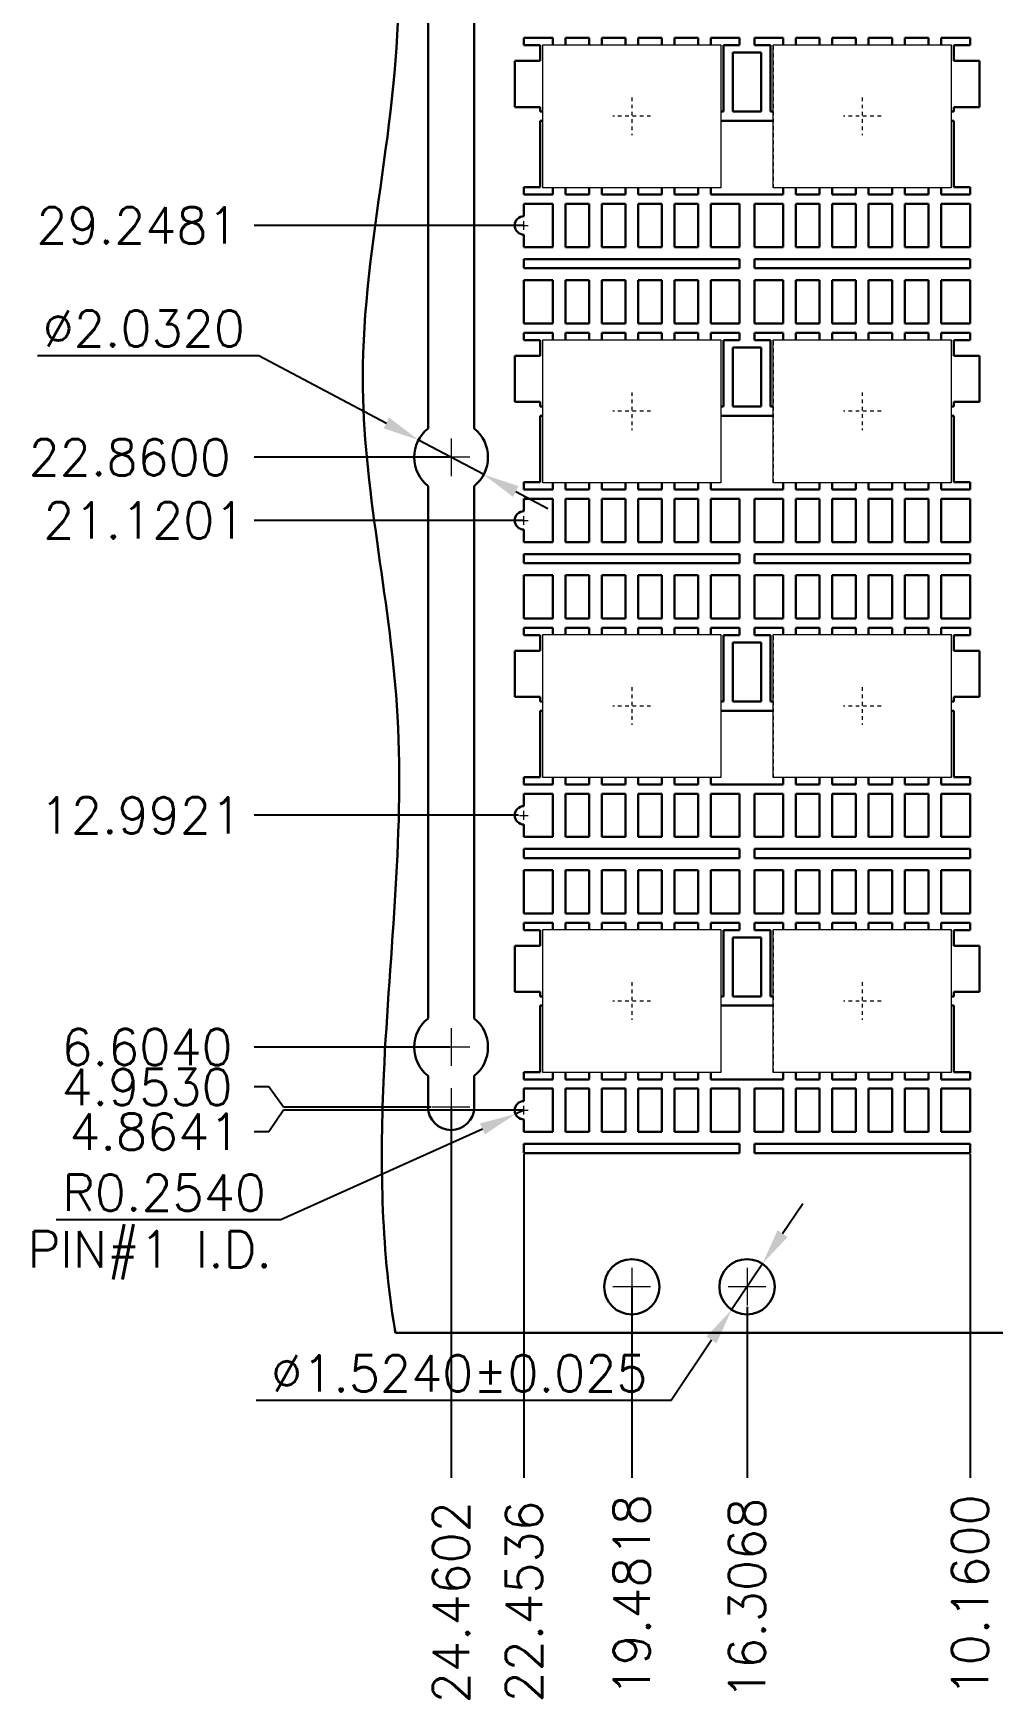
# Model space of a CAD drawing. Extents: x -852 to -740, y -39 to 34.
# Drawn here: x -851.65 to -825.21, y -39.47 to 6.43 of the extents above; entities that cross this region are included whole.
import ezdxf

# ---------------------------------------------------------------- set-up
doc = ezdxf.new("R2010")
doc.units = 0
doc.header["$LTSCALE"] = 0.04
doc.header["$MEASUREMENT"] = 0
doc.header["$PDMODE"] = 3
for name, pattern in [('CENTER', [50.8, 31.75, -6.35, 6.35, -6.35]), ('CENTER2', [28.575, 19.05, -3.175, 3.175, -3.175]), ('PHANTOM', [63.5, 31.75, -6.35, 6.35, -6.35, 6.35, -6.35])]:
    doc.linetypes.add(name, pattern=pattern)
for name, color, linetype, lineweight in [('CEN', 3, 'CENTER', 9), ('D Frame', 7, 'Continuous', 30), ('DIM', 7, 'Continuous', 9), ('Pha', 6, 'PHANTOM', 9), ('PKG', 6, 'PHANTOM', 9), ('中心线', 3, 'CENTER2', 9)]:
    doc.layers.add(name, color=color, linetype=linetype, lineweight=lineweight)
doc.styles.add('BZ', font='simplex.shx')
doc.styles.add('SIMPLEX', font='SIMPLEX.SHX')
doc.dimstyles.new('St.ISO(1)', dxfattribs={"dimtxt": 1, "dimasz": 1, "dimexe": 0.24, "dimexo": 0.16, "dimgap": 0.24, "dimtad": 1, "dimtoh": 1, "dimdec": 4, "dimzin": 0, "dimdsep": 46, "dimtxsty": 'BZ', "dimcen": 0.24, "dimclrd": 7, "dimclre": 1, "dimadec": 0, "dimazin": 0, "dimtfac": 1, "dimtdec": 4, "dimtmove": 0, "dimatfit": 3, "dimfxl": 1, "dimtolj": 1, "dimtzin": 0, "dimarcsym": 0})
doc.dimstyles.new('St.ZB(1)', dxfattribs={"dimtxt": 0.2, "dimasz": 0.2, "dimexe": 0.048, "dimexo": 0.032, "dimgap": 0.048, "dimtad": 0, "dimdec": 4, "dimzin": 0, "dimdsep": 46, "dimtxsty": 'BZ', "dimcen": 0.048, "dimclrd": 7, "dimclre": 1, "dimadec": 0, "dimazin": 0, "dimtfac": 1, "dimtdec": 4, "dimtmove": 0, "dimatfit": 3, "dimfxl": 1, "dimtolj": 1, "dimtzin": 0, "dimarcsym": 0})

# ---------------------------------------------------------------- blocks, each defined once
blk = doc.blocks.new('*D20')
at = {"layer": 'Defpoints', "color": 0, "linetype": 'ByBlock', "transparency": 16777216}
for p in [(150.214, 685.233), (160.374, 681.55), (150.214, 676.287)]:
    blk.add_point(p, dxfattribs=at)
at = {"layer": 'DIM', "color": 1, "linetype": 'ByBlock', "lineweight": -2, "transparency": 16777216}
blk.add_line((150.214, 685.201), (150.214, 676.287), dxfattribs=at)
at = {"layer": 'DIM', "color": 0, "linetype": 'ByBlock', "transparency": 16777216, "insert": (150.214, 673.045), "char_height": 1, "attachment_point": 5, "rotation": 90, "style": 'BZ'}
blk.add_mtext('\\A1;10.1600', dxfattribs=at)
blk = doc.blocks.new('*D21')
at = {"layer": 'Defpoints', "color": 0, "linetype": 'ByBlock', "transparency": 16777216}
for p in [(160.374, 681.55), (144.067, 681.031), (144.067, 676.287)]:
    blk.add_point(p, dxfattribs=at)
at = {"layer": 'DIM', "color": 1, "linetype": 'ByBlock', "lineweight": -2, "transparency": 16777216}
blk.add_line((144.067, 680.999), (144.067, 676.287), dxfattribs=at)
at = {"layer": 'DIM', "color": 0, "linetype": 'ByBlock', "transparency": 16777216, "insert": (144.067, 672.95), "char_height": 1, "attachment_point": 5, "rotation": 90, "style": 'BZ'}
blk.add_mtext('\\A1;16.3068', dxfattribs=at)
blk = doc.blocks.new('*D22')
at = {"layer": 'Defpoints', "color": 0, "linetype": 'ByBlock', "transparency": 16777216}
for p in [(137.92, 685.233), (160.374, 681.55), (137.92, 676.287)]:
    blk.add_point(p, dxfattribs=at)
at = {"layer": 'DIM', "color": 1, "linetype": 'ByBlock', "lineweight": -2, "transparency": 16777216}
blk.add_line((137.92, 685.201), (137.92, 676.287), dxfattribs=at)
at = {"layer": 'DIM', "color": 0, "linetype": 'ByBlock', "transparency": 16777216, "insert": (137.92, 672.878), "char_height": 1, "attachment_point": 5, "rotation": 90, "style": 'BZ'}
blk.add_mtext('\\A1;22.4536', dxfattribs=at)
blk = doc.blocks.new('*D23')
at = {"layer": 'Defpoints', "color": 0, "linetype": 'ByBlock', "transparency": 16777216}
for p in [(135.914, 686.503), (160.374, 681.55), (135.914, 676.287)]:
    blk.add_point(p, dxfattribs=at)
at = {"layer": 'DIM', "color": 1, "linetype": 'ByBlock', "lineweight": -2, "transparency": 16777216}
blk.add_line((135.914, 686.471), (135.914, 676.287), dxfattribs=at)
at = {"layer": 'DIM', "color": 0, "linetype": 'ByBlock', "transparency": 16777216, "insert": (135.914, 672.854), "char_height": 1, "attachment_point": 5, "rotation": 90, "style": 'BZ'}
blk.add_mtext('\\A1;24.4602', dxfattribs=at)
blk = doc.blocks.new('*D24')
at = {"layer": 'Defpoints', "color": 0, "linetype": 'ByBlock', "transparency": 16777216}
for p in [(144.491, 682.183), (143.643, 680.916)]:
    blk.add_point(p, dxfattribs=at)
at = {"layer": 'DIM', "color": 7, "linetype": 'ByBlock', "lineweight": -2, "transparency": 16777216}
for p, q in [((145.047, 683.014), (145.603, 683.846)), ((144.491, 682.183), (143.643, 680.916)), ((141.976, 678.423), (143.087, 680.085)), ((130.545, 678.423), (141.976, 678.423))]:
    blk.add_line(p, q, dxfattribs=at)
at = {"layer": 'DIM', "color": 7, "linetype": 'ByBlock', "transparency": 16777216}
for points in [[(144.908, 683.107), (145.185, 682.922), (144.491, 682.183)], [(142.949, 680.178), (143.226, 679.992), (143.643, 680.916)]]:
    blk.add_solid(points, dxfattribs=at)
at = {"layer": 'DIM', "color": 0, "linetype": 'ByBlock', "transparency": 16777216, "insert": (136.14, 679.163), "char_height": 1, "attachment_point": 5, "style": 'BZ'}
blk.add_mtext('\\A1;∅1.5240±0.025', dxfattribs=at)
blk = doc.blocks.new('*D39')
at = {"layer": 'Defpoints', "color": 0, "linetype": 'ByBlock', "transparency": 16777216}
for p in [(130.491, 729.81), (141.527, 729.81), (160.374, 681.55)]:
    blk.add_point(p, dxfattribs=at)
at = {"layer": 'DIM', "color": 1, "linetype": 'ByBlock', "lineweight": -2, "transparency": 16777216}
blk.add_line((141.495, 729.81), (130.491, 729.81), dxfattribs=at)
at = {"layer": 'DIM', "color": 0, "linetype": 'ByBlock', "transparency": 16777216, "insert": (127.059, 729.81), "char_height": 1, "attachment_point": 5, "style": 'BZ'}
blk.add_mtext('\\A1;48.2600', dxfattribs=at)
blk = doc.blocks.new('*D40')
at = {"layer": 'Defpoints', "color": 0, "linetype": 'ByBlock', "transparency": 16777216}
for p in [(130.491, 724.857), (135.794, 724.857), (160.374, 681.55)]:
    blk.add_point(p, dxfattribs=at)
at = {"layer": 'DIM', "color": 1, "linetype": 'ByBlock', "lineweight": -2, "transparency": 16777216}
blk.add_line((135.762, 724.857), (130.491, 724.857), dxfattribs=at)
at = {"layer": 'DIM', "color": 0, "linetype": 'ByBlock', "transparency": 16777216, "insert": (127.059, 724.857), "char_height": 1, "attachment_point": 5, "style": 'BZ'}
blk.add_mtext('\\A1;43.3070', dxfattribs=at)
blk = doc.blocks.new('*D41')
at = {"layer": 'Defpoints', "color": 0, "linetype": 'ByBlock', "transparency": 16777216}
for p in [(130.491, 720.666), (135.914, 720.666), (160.374, 681.55)]:
    blk.add_point(p, dxfattribs=at)
at = {"layer": 'DIM', "color": 1, "linetype": 'ByBlock', "lineweight": -2, "transparency": 16777216}
blk.add_line((135.882, 720.666), (130.491, 720.666), dxfattribs=at)
at = {"layer": 'DIM', "color": 0, "linetype": 'ByBlock', "transparency": 16777216, "insert": (127.249, 720.666), "char_height": 1, "attachment_point": 5, "style": 'BZ'}
blk.add_mtext('\\A1;39.1160', dxfattribs=at)
blk = doc.blocks.new('*D42')
at = {"layer": 'Defpoints', "color": 0, "linetype": 'ByBlock', "transparency": 16777216}
for p in [(130.491, 718.926), (137.92, 718.926), (160.374, 681.55)]:
    blk.add_point(p, dxfattribs=at)
at = {"layer": 'DIM', "color": 1, "linetype": 'ByBlock', "lineweight": -2, "transparency": 16777216}
blk.add_line((137.888, 718.926), (130.491, 718.926), dxfattribs=at)
at = {"layer": 'DIM', "color": 0, "linetype": 'ByBlock', "transparency": 16777216, "insert": (127.273, 718.926), "char_height": 1, "attachment_point": 5, "style": 'BZ'}
blk.add_mtext('\\A1;37.3761', dxfattribs=at)
blk = doc.blocks.new('*D43')
at = {"layer": 'Defpoints', "color": 0, "linetype": 'ByBlock', "transparency": 16777216}
for p in [(130.491, 710.798), (137.92, 710.798), (160.374, 681.55)]:
    blk.add_point(p, dxfattribs=at)
at = {"layer": 'DIM', "color": 1, "linetype": 'ByBlock', "lineweight": -2, "transparency": 16777216}
blk.add_line((137.888, 710.798), (130.491, 710.798), dxfattribs=at)
at = {"layer": 'DIM', "color": 0, "linetype": 'ByBlock', "transparency": 16777216, "insert": (127.273, 710.798), "char_height": 1, "attachment_point": 5, "style": 'BZ'}
blk.add_mtext('\\A1;29.2481', dxfattribs=at)
blk = doc.blocks.new('*D44')
at = {"layer": 'Defpoints', "color": 0, "linetype": 'ByBlock', "transparency": 16777216}
for p in [(130.491, 704.41), (135.914, 704.41), (160.374, 681.55)]:
    blk.add_point(p, dxfattribs=at)
at = {"layer": 'DIM', "color": 1, "linetype": 'ByBlock', "lineweight": -2, "transparency": 16777216}
blk.add_line((135.882, 704.41), (130.491, 704.41), dxfattribs=at)
at = {"layer": 'DIM', "color": 0, "linetype": 'ByBlock', "transparency": 16777216, "insert": (127.059, 704.41), "char_height": 1, "attachment_point": 5, "style": 'BZ'}
blk.add_mtext('\\A1;22.8600', dxfattribs=at)
blk = doc.blocks.new('*D45')
at = {"layer": 'Defpoints', "color": 0, "linetype": 'ByBlock', "transparency": 16777216}
for p in [(130.491, 702.67), (137.92, 702.67), (160.374, 681.55)]:
    blk.add_point(p, dxfattribs=at)
at = {"layer": 'DIM', "color": 1, "linetype": 'ByBlock', "lineweight": -2, "transparency": 16777216}
blk.add_line((137.888, 702.67), (130.491, 702.67), dxfattribs=at)
at = {"layer": 'DIM', "color": 0, "linetype": 'ByBlock', "transparency": 16777216, "insert": (127.463, 702.67), "char_height": 1, "attachment_point": 5, "style": 'BZ'}
blk.add_mtext('\\A1;21.1201', dxfattribs=at)
blk = doc.blocks.new('*D46')
at = {"layer": 'Defpoints', "color": 0, "linetype": 'ByBlock', "transparency": 16777216}
for p in [(130.491, 694.542), (137.8, 694.542), (160.374, 681.55)]:
    blk.add_point(p, dxfattribs=at)
at = {"layer": 'DIM', "color": 1, "linetype": 'ByBlock', "lineweight": -2, "transparency": 16777216}
blk.add_line((137.768, 694.542), (130.491, 694.542), dxfattribs=at)
at = {"layer": 'DIM', "color": 0, "linetype": 'ByBlock', "transparency": 16777216, "insert": (127.368, 694.542), "char_height": 1, "attachment_point": 5, "style": 'BZ'}
blk.add_mtext('\\A1;12.9921', dxfattribs=at)
blk = doc.blocks.new('*D47')
at = {"layer": 'Defpoints', "color": 0, "linetype": 'ByBlock', "transparency": 16777216}
for p in [(130.491, 688.154), (135.914, 688.154), (160.374, 681.55)]:
    blk.add_point(p, dxfattribs=at)
at = {"layer": 'DIM', "color": 1, "linetype": 'ByBlock', "lineweight": -2, "transparency": 16777216}
blk.add_line((135.882, 688.154), (130.491, 688.154), dxfattribs=at)
at = {"layer": 'DIM', "color": 0, "linetype": 'ByBlock', "transparency": 16777216, "insert": (127.535, 688.154), "char_height": 1, "attachment_point": 5, "style": 'BZ'}
blk.add_mtext('\\A1;6.6040', dxfattribs=at)
blk = doc.blocks.new('*D48')
at = {"layer": 'Defpoints', "color": 0, "linetype": 'ByBlock', "transparency": 16777216}
for p in [(137.92, 686.414), (130.491, 685.824), (160.374, 681.55)]:
    blk.add_point(p, dxfattribs=at)
at = {"layer": 'DIM', "color": 1, "linetype": 'ByBlock', "lineweight": -2, "transparency": 16777216}
for p, q in [((131.291, 686.414), (130.891, 685.824)), ((137.888, 686.414), (131.291, 686.414)), ((130.891, 685.824), (130.491, 685.824))]:
    blk.add_line(p, q, dxfattribs=at)
at = {"layer": 'DIM', "color": 0, "linetype": 'ByBlock', "transparency": 16777216, "insert": (127.749, 685.824), "char_height": 1, "attachment_point": 5, "style": 'BZ'}
blk.add_mtext('\\A1;4.8641', dxfattribs=at)
blk = doc.blocks.new('*D49')
at = {"layer": 'Defpoints', "color": 0, "linetype": 'ByBlock', "transparency": 16777216}
for p in [(130.491, 687.056), (135.394, 686.503), (160.374, 681.55)]:
    blk.add_point(p, dxfattribs=at)
at = {"layer": 'DIM', "color": 1, "linetype": 'ByBlock', "lineweight": -2, "transparency": 16777216}
for p, q in [((130.891, 687.056), (130.491, 687.056)), ((131.291, 686.503), (130.891, 687.056)), ((135.362, 686.503), (131.291, 686.503))]:
    blk.add_line(p, q, dxfattribs=at)
at = {"layer": 'DIM', "color": 0, "linetype": 'ByBlock', "transparency": 16777216, "insert": (127.535, 687.056), "char_height": 1, "attachment_point": 5, "style": 'BZ'}
blk.add_mtext('\\A1;4.9530', dxfattribs=at)
blk = doc.blocks.new('*D50')
at = {"layer": 'Defpoints', "color": 0, "linetype": 'ByBlock', "transparency": 16777216}
for p in [(137.689, 686.31), (137.92, 686.414)]:
    blk.add_point(p, dxfattribs=at)
at = {"layer": 'DIM', "color": 7, "linetype": 'ByBlock', "lineweight": -2, "transparency": 16777216}
for p, q in [((137.92, 686.414), (137.689, 686.31)), ((131.221, 683.403), (136.776, 685.9)), ((125.029, 683.403), (131.221, 683.403))]:
    blk.add_line(p, q, dxfattribs=at)
at = {"layer": 'DIM', "color": 7, "linetype": 'ByBlock', "transparency": 16777216}
blk.add_solid([(136.708, 686.052), (136.845, 685.748), (137.689, 686.31)], dxfattribs=at)
at = {"layer": 'DIM', "color": 0, "linetype": 'ByBlock', "transparency": 16777216, "insert": (128.005, 684.143), "char_height": 1, "attachment_point": 5, "style": 'BZ'}
blk.add_mtext('\\A1;R0.2540', dxfattribs=at)
blk = doc.blocks.new('*D57')
at = {"layer": 'Defpoints', "color": 0, "linetype": 'ByBlock', "transparency": 16777216}
for p in [(148.396, 735.015), (148.385, 729.81), (160.374, 681.55)]:
    blk.add_point(p, dxfattribs=at)
at = {"layer": 'DIM', "color": 1, "linetype": 'ByBlock', "lineweight": -2, "transparency": 16777216}
for p, q in [((148.396, 734.615), (148.396, 735.015)), ((148.385, 734.215), (148.396, 734.615)), ((148.385, 729.842), (148.385, 734.215))]:
    blk.add_line(p, q, dxfattribs=at)
at = {"layer": 'DIM', "color": 0, "linetype": 'ByBlock', "transparency": 16777216, "insert": (148.396, 738.257), "char_height": 1, "attachment_point": 5, "rotation": 90, "style": 'BZ'}
blk.add_mtext('\\A1;11.9888', dxfattribs=at)
blk = doc.blocks.new('*D58')
at = {"layer": 'Defpoints', "color": 0, "linetype": 'ByBlock', "transparency": 16777216}
for p in [(146.886, 735.015), (147.877, 729.81), (160.374, 681.55)]:
    blk.add_point(p, dxfattribs=at)
at = {"layer": 'DIM', "color": 1, "linetype": 'ByBlock', "lineweight": -2, "transparency": 16777216}
for p, q in [((146.886, 734.615), (146.886, 735.015)), ((147.877, 734.215), (146.886, 734.615)), ((147.877, 729.842), (147.877, 734.215))]:
    blk.add_line(p, q, dxfattribs=at)
at = {"layer": 'DIM', "color": 0, "linetype": 'ByBlock', "transparency": 16777216, "insert": (146.886, 738.352), "char_height": 1, "attachment_point": 5, "rotation": 90, "style": 'BZ'}
blk.add_mtext('\\A1;12.4968', dxfattribs=at)
blk = doc.blocks.new('*D59')
at = {"layer": 'Defpoints', "color": 0, "linetype": 'ByBlock', "transparency": 16777216}
for p in [(144.067, 735.015), (144.067, 729.81), (160.374, 681.55)]:
    blk.add_point(p, dxfattribs=at)
at = {"layer": 'DIM', "color": 1, "linetype": 'ByBlock', "lineweight": -2, "transparency": 16777216}
blk.add_line((144.067, 729.842), (144.067, 735.015), dxfattribs=at)
at = {"layer": 'DIM', "color": 0, "linetype": 'ByBlock', "transparency": 16777216, "insert": (144.067, 738.352), "char_height": 1, "attachment_point": 5, "rotation": 90, "style": 'BZ'}
blk.add_mtext('\\A1;16.3068', dxfattribs=at)
blk = doc.blocks.new('*D60')
at = {"layer": 'Defpoints', "color": 0, "linetype": 'ByBlock', "transparency": 16777216}
for p in [(141.527, 735.015), (141.527, 729.81), (160.374, 681.55)]:
    blk.add_point(p, dxfattribs=at)
at = {"layer": 'DIM', "color": 1, "linetype": 'ByBlock', "lineweight": -2, "transparency": 16777216}
blk.add_line((141.527, 729.842), (141.527, 735.015), dxfattribs=at)
at = {"layer": 'DIM', "color": 0, "linetype": 'ByBlock', "transparency": 16777216, "insert": (141.527, 738.352), "char_height": 1, "attachment_point": 5, "rotation": 90, "style": 'BZ'}
blk.add_mtext('\\A1;18.8468', dxfattribs=at)
blk = doc.blocks.new('*D61')
at = {"layer": 'Defpoints', "color": 0, "linetype": 'ByBlock', "transparency": 16777216}
for p in [(135.914, 735.015), (135.914, 724.857), (160.374, 681.55)]:
    blk.add_point(p, dxfattribs=at)
at = {"layer": 'DIM', "color": 1, "linetype": 'ByBlock', "lineweight": -2, "transparency": 16777216}
blk.add_line((135.914, 724.889), (135.914, 735.015), dxfattribs=at)
at = {"layer": 'DIM', "color": 0, "linetype": 'ByBlock', "transparency": 16777216, "insert": (135.914, 738.448), "char_height": 1, "attachment_point": 5, "rotation": 90, "style": 'BZ'}
blk.add_mtext('\\A1;24.4602', dxfattribs=at)
blk = doc.blocks.new('111')
at = {"layer": 'CEN', "ltscale": 0.0125}
for p, q in [((-485.263, 34.517), (-485.263, 33.479)), ((-478.913, 34.517), (-478.913, 33.479)), ((-484.744, 33.998), (-485.782, 33.998)), ((-478.394, 33.998), (-479.432, 33.998))]:
    blk.add_line(p, q, dxfattribs=at)
at = {"layer": 'D Frame'}
for p, q in [((-487.44, 36.157), (-488.235, 36.157)), ((-488.235, 36.157), (-488.235, 35.954)), ((-488.235, 35.954), (-487.791, 35.954)), ((-487.791, 35.954), (-487.791, 35.522)), ((-487.44, 35.968), (-487.44, 36.157)), ((-486.439, 36.157), (-487.09, 36.157)), ((-487.09, 36.157), (-487.09, 35.968)), ((-486.439, 35.968), (-486.439, 36.157)), ((-485.439, 36.157), (-486.089, 36.157)), ((-486.089, 36.157), (-486.089, 35.968)), ((-485.439, 35.968), (-485.439, 36.157)), ((-484.438, 36.157), (-485.088, 36.157)), ((-485.088, 36.157), (-485.088, 35.968)), ((-484.438, 35.968), (-484.438, 36.157)), ((-484.087, 36.157), (-484.087, 35.968)), ((-483.437, 36.157), (-484.087, 36.157)), ((-483.437, 35.968), (-483.437, 36.157)), ((-482.291, 36.157), (-483.086, 36.157)), ((-483.086, 36.157), (-483.086, 35.968)), ((-482.736, 34.125), (-482.736, 35.954)), ((-482.736, 35.954), (-482.291, 35.954)), ((-482.291, 35.954), (-482.291, 36.157)), ((-481.885, 35.954), (-481.885, 36.157)), ((-481.885, 36.157), (-481.09, 36.157)), ((-481.441, 35.954), (-481.885, 35.954)), ((-481.441, 34.125), (-481.441, 35.954)), ((-481.09, 36.157), (-481.09, 35.968)), ((-480.74, 35.968), (-480.74, 36.157)), ((-480.74, 36.157), (-480.089, 36.157)), ((-480.089, 36.157), (-480.089, 35.968)), ((-479.739, 35.968), (-479.739, 36.157)), ((-479.739, 36.157), (-479.089, 36.157)), ((-479.089, 36.157), (-479.089, 35.968)), ((-478.738, 35.968), (-478.738, 36.157)), ((-478.738, 36.157), (-478.088, 36.157)), ((-478.088, 36.157), (-478.088, 35.968)), ((-477.737, 35.968), (-477.737, 36.157)), ((-477.737, 36.157), (-477.087, 36.157)), ((-477.087, 36.157), (-477.087, 35.968)), ((-476.736, 35.968), (-476.736, 36.157)), ((-476.736, 36.157), (-475.941, 36.157)), ((-475.941, 35.954), (-476.386, 35.954)), ((-476.386, 35.954), (-476.386, 35.522)), ((-475.941, 36.157), (-475.941, 35.954)), ((-487.791, 35.522), (-488.489, 35.522)), ((-488.489, 35.522), (-488.489, 34.252)), ((-482.482, 35.751), (-482.482, 34.125)), ((-482.088, 35.751), (-482.482, 35.751)), ((-481.695, 35.751), (-482.088, 35.751)), ((-481.695, 34.125), (-481.695, 35.751)), ((-476.386, 35.522), (-475.687, 35.522)), ((-475.687, 35.522), (-475.687, 34.252)), ((-488.489, 34.252), (-487.791, 34.252)), ((-487.791, 34.252), (-487.791, 34.125)), ((-487.791, 34.125), (-487.713, 34.125)), ((-482.813, 34.125), (-482.736, 34.125)), ((-482.482, 34.125), (-481.695, 34.125)), ((-481.363, 34.125), (-481.441, 34.125)), ((-476.386, 34.125), (-476.463, 34.125)), ((-475.687, 34.252), (-476.386, 34.252)), ((-476.386, 34.252), (-476.386, 34.125)), ((-487.791, 32.042), (-487.791, 33.871)), ((-487.791, 33.871), (-487.713, 33.871)), ((-482.813, 33.871), (-482.482, 33.871)), ((-482.482, 33.871), (-481.363, 33.871)), ((-476.463, 33.871), (-476.386, 33.871)), ((-476.386, 33.871), (-476.386, 32.042)), ((-488.235, 31.839), (-488.235, 32.042)), ((-488.235, 32.042), (-487.791, 32.042)), ((-487.44, 31.839), (-488.235, 31.839)), ((-487.44, 32.028), (-487.44, 31.839)), ((-487.09, 31.839), (-487.09, 32.028)), ((-486.439, 31.839), (-487.09, 31.839)), ((-486.439, 32.028), (-486.439, 31.839)), ((-486.089, 31.839), (-486.089, 32.028)), ((-485.439, 31.839), (-486.089, 31.839)), ((-485.439, 32.028), (-485.439, 31.839)), ((-485.088, 31.839), (-485.088, 32.028)), ((-484.438, 31.839), (-485.088, 31.839)), ((-484.438, 32.028), (-484.438, 31.839)), ((-484.087, 31.839), (-484.087, 32.028)), ((-483.437, 31.839), (-484.087, 31.839)), ((-483.437, 32.028), (-483.437, 31.839)), ((-483.086, 31.839), (-483.086, 32.028)), ((-482.088, 31.839), (-483.086, 31.839)), ((-481.09, 31.839), (-482.088, 31.839)), ((-481.09, 32.028), (-481.09, 31.839)), ((-480.74, 31.839), (-480.74, 32.028)), ((-480.089, 31.839), (-480.74, 31.839)), ((-480.089, 32.028), (-480.089, 31.839)), ((-479.739, 31.839), (-479.739, 32.028)), ((-479.089, 31.839), (-479.739, 31.839)), ((-479.089, 32.028), (-479.089, 31.839)), ((-478.738, 31.839), (-478.738, 32.028)), ((-478.088, 31.839), (-478.738, 31.839)), ((-478.088, 32.028), (-478.088, 31.839)), ((-477.737, 31.839), (-477.737, 32.028)), ((-477.087, 31.839), (-477.737, 31.839)), ((-477.087, 32.028), (-477.087, 31.839)), ((-476.736, 31.839), (-476.736, 32.028)), ((-475.941, 31.839), (-476.736, 31.839)), ((-476.386, 32.042), (-475.941, 32.042)), ((-475.941, 32.042), (-475.941, 31.839))]:
    blk.add_line(p, q, dxfattribs=at)
at = {"layer": 'PKG', "ltscale": 0.0125}
for points in [[(-482.813, 35.968), (-482.813, 32.028), (-487.713, 32.028), (-487.713, 35.968)], [(-476.463, 35.968), (-476.463, 32.028), (-481.363, 32.028), (-481.363, 35.968)]]:
    blk.add_lwpolyline(points, close=True, dxfattribs=at)
blk = doc.blocks.new('*D7')
at = {"layer": 'Defpoints', "color": 0, "linetype": 'ByBlock', "transparency": 16777216}
for p in [(135.016, 704.885), (136.811, 703.934)]:
    blk.add_point(p, dxfattribs=at)
at = {"layer": 'DIM', "color": 7, "linetype": 'ByBlock', "lineweight": -2, "transparency": 16777216}
for p, q in [((124.517, 707.218), (130.614, 707.218)), ((130.614, 707.218), (134.132, 705.354)), ((136.811, 703.934), (135.016, 704.885)), ((137.695, 703.466), (138.578, 702.997))]:
    blk.add_line(p, q, dxfattribs=at)
at = {"layer": 'DIM', "color": 7, "linetype": 'ByBlock', "transparency": 16777216}
for points in [[(134.21, 705.501), (134.054, 705.207), (135.016, 704.885)], [(137.773, 703.613), (137.617, 703.318), (136.811, 703.934)]]:
    blk.add_solid(points, dxfattribs=at)
at = {"layer": 'DIM', "color": 0, "linetype": 'ByBlock', "transparency": 16777216, "insert": (127.446, 707.958), "char_height": 1, "attachment_point": 5, "style": 'BZ'}
blk.add_mtext('\\A1;∅2.0320', dxfattribs=at)
blk = doc.blocks.new('*D9')
at = {"layer": 'Defpoints', "color": 0, "linetype": 'ByBlock', "transparency": 16777216}
for p in [(140.892, 681.55), (160.374, 681.55), (140.892, 676.287)]:
    blk.add_point(p, dxfattribs=at)
at = {"layer": 'DIM', "color": 1, "linetype": 'ByBlock', "lineweight": -2, "transparency": 16777216}
blk.add_line((140.892, 681.518), (140.892, 676.287), dxfattribs=at)
at = {"layer": 'DIM', "color": 0, "linetype": 'ByBlock', "transparency": 16777216, "insert": (140.892, 673.045), "char_height": 1, "attachment_point": 5, "rotation": 90, "style": 'BZ'}
blk.add_mtext('\\A1;19.4818', dxfattribs=at)

msp = doc.modelspace()

# ---------------------------------------------------------------- linework, layer by layer
at = {"layer": 'CEN', "linetype": 'ByBlock', "ltscale": 0.0125}
for p, q in [((-840.13675, -4.73616), (-840.13675, -5.77441)), ((-839.61763, -5.25529), (-840.65587, -5.25529)), ((-838.13015, -7.11519), (-838.13015, -6.87519)), ((-838.25015, -6.99519), (-838.01015, -6.99519)), ((-840.13675, -20.99216), (-840.13675, -22.03041)), ((-839.61763, -21.51129), (-840.65587, -21.51129)), ((-840.13675, -22.64316), (-840.13675, -23.68141)), ((-839.61763, -23.16229), (-840.65587, -23.16229)), ((-838.25015, -23.25119), (-838.01015, -23.25119)), ((-838.13015, -23.37119), (-838.13015, -23.13119)), ((-835.15835, -27.59616), (-835.15835, -28.63441)), ((-831.98335, -27.59616), (-831.98335, -28.63441)), ((-834.63923, -28.11529), (-835.67747, -28.11529)), ((-831.46423, -28.11529), (-832.50247, -28.11529))]:
    msp.add_line(p, q, dxfattribs=at)
at = {"layer": 'D Frame'}
for p, q in [((-840.77175, -4.46217), (-840.77175, 10.2076)), ((-839.50175, -4.46217), (-839.50175, 10.2076)), ((-837.68565, 2.18691), (-837.68565, 4.01571)), ((-826.28105, 2.18691), (-826.28105, 4.01571)), ((-838.13015, 1.72971), (-837.33513, 1.72971)), ((-838.13015, 1.72971), (-838.13015, 1.38681)), ((-837.33513, 1.72971), (-837.33513, 0.53591)), ((-836.98461, 1.72971), (-836.33437, 1.72971)), ((-836.98461, 1.72971), (-836.98461, 0.53591)), ((-836.33437, 1.72971), (-836.33437, 0.53591)), ((-835.98385, 1.72971), (-835.33361, 1.72971)), ((-835.98385, 1.72971), (-835.98385, 0.53591)), ((-835.33361, 1.72971), (-835.33361, 0.53591)), ((-834.98309, 1.72971), (-834.33285, 1.72971)), ((-834.98309, 1.72971), (-834.98309, 0.53591)), ((-834.33285, 1.72971), (-834.33285, 0.53591)), ((-833.98233, 1.72971), (-833.33209, 1.72971)), ((-833.98233, 1.72971), (-833.98233, 0.53591)), ((-833.33209, 1.72971), (-833.33209, 0.53591)), ((-832.98157, 1.72971), (-832.18655, 1.72971)), ((-832.98157, 1.72971), (-832.98157, 0.53591)), ((-832.18655, 1.72971), (-832.18655, 0.53591)), ((-830.98513, 1.72971), (-831.78015, 1.72971)), ((-831.78015, 1.72971), (-831.78015, 0.53591)), ((-830.98513, 1.72971), (-830.98513, 0.53591)), ((-829.98437, 1.72971), (-830.63461, 1.72971)), ((-830.63461, 1.72971), (-830.63461, 0.53591)), ((-829.98437, 1.72971), (-829.98437, 0.53591)), ((-828.98361, 1.72971), (-829.63385, 1.72971)), ((-829.63385, 1.72971), (-829.63385, 0.53591)), ((-828.98361, 1.72971), (-828.98361, 0.53591)), ((-827.98285, 1.72971), (-828.63309, 1.72971)), ((-828.63309, 1.72971), (-828.63309, 0.53591)), ((-827.98285, 1.72971), (-827.98285, 0.53591)), ((-826.98209, 1.72971), (-827.63233, 1.72971)), ((-827.63233, 1.72971), (-827.63233, 0.53591)), ((-826.98209, 1.72971), (-826.98209, 0.53591)), ((-825.83655, 1.72971), (-826.63157, 1.72971)), ((-826.63157, 1.72971), (-826.63157, 0.53591)), ((-825.83655, 1.72971), (-825.83655, 0.53591)), ((-838.13015, 0.87881), (-838.13015, 0.53591)), ((-838.13015, 0.53591), (-837.33513, 0.53591)), ((-836.98461, 0.53591), (-836.33437, 0.53591)), ((-835.98385, 0.53591), (-835.33361, 0.53591)), ((-834.98309, 0.53591), (-834.33285, 0.53591)), ((-833.98233, 0.53591), (-833.33209, 0.53591)), ((-832.98157, 0.53591), (-832.18655, 0.53591)), ((-830.98513, 0.53591), (-831.78015, 0.53591)), ((-829.98437, 0.53591), (-830.63461, 0.53591)), ((-828.98361, 0.53591), (-829.63385, 0.53591)), ((-827.98285, 0.53591), (-828.63309, 0.53591)), ((-826.98209, 0.53591), (-827.63233, 0.53591)), ((-825.83655, 0.53591), (-826.63157, 0.53591)), ((-838.13015, 0.20571), (-832.18655, 0.20571)), ((-838.13015, 0.20571), (-838.13015, -0.04829)), ((-832.18655, 0.20571), (-832.18655, -0.04829)), ((-825.83655, 0.20571), (-831.78015, 0.20571)), ((-831.78015, 0.20571), (-831.78015, -0.04829)), ((-825.83655, 0.20571), (-825.83655, -0.04829)), ((-838.13015, -0.04829), (-832.18655, -0.04829)), ((-838.13015, -0.37849), (-837.33513, -0.37849)), ((-838.13015, -1.57229), (-838.13015, -0.37849)), ((-837.33513, -1.57229), (-837.33513, -0.37849)), ((-836.98461, -0.37849), (-836.33437, -0.37849)), ((-836.98461, -1.57229), (-836.98461, -0.37849)), ((-836.33437, -1.57229), (-836.33437, -0.37849)), ((-835.98385, -0.37849), (-835.33361, -0.37849)), ((-835.98385, -1.57229), (-835.98385, -0.37849)), ((-835.33361, -1.57229), (-835.33361, -0.37849)), ((-834.98309, -0.37849), (-834.33285, -0.37849)), ((-834.98309, -1.57229), (-834.98309, -0.37849)), ((-834.33285, -1.57229), (-834.33285, -0.37849)), ((-833.98233, -0.37849), (-833.33209, -0.37849)), ((-833.98233, -1.57229), (-833.98233, -0.37849)), ((-833.33209, -1.57229), (-833.33209, -0.37849)), ((-832.98157, -0.37849), (-832.18655, -0.37849)), ((-832.98157, -1.57229), (-832.98157, -0.37849)), ((-832.18655, -1.57229), (-832.18655, -0.37849)), ((-825.83655, -0.04829), (-831.78015, -0.04829)), ((-830.98513, -0.37849), (-831.78015, -0.37849)), ((-831.78015, -1.57229), (-831.78015, -0.37849)), ((-830.98513, -1.57229), (-830.98513, -0.37849)), ((-829.98437, -0.37849), (-830.63461, -0.37849)), ((-830.63461, -1.57229), (-830.63461, -0.37849)), ((-829.98437, -1.57229), (-829.98437, -0.37849)), ((-828.98361, -0.37849), (-829.63385, -0.37849)), ((-829.63385, -1.57229), (-829.63385, -0.37849)), ((-828.98361, -1.57229), (-828.98361, -0.37849)), ((-827.98285, -0.37849), (-828.63309, -0.37849)), ((-828.63309, -1.57229), (-828.63309, -0.37849)), ((-827.98285, -1.57229), (-827.98285, -0.37849)), ((-826.98209, -0.37849), (-827.63233, -0.37849)), ((-827.63233, -1.57229), (-827.63233, -0.37849)), ((-826.98209, -1.57229), (-826.98209, -0.37849)), ((-825.83655, -0.37849), (-826.63157, -0.37849)), ((-826.63157, -1.57229), (-826.63157, -0.37849)), ((-825.83655, -1.57229), (-825.83655, -0.37849)), ((-838.13015, -1.57229), (-837.33513, -1.57229)), ((-836.98461, -1.57229), (-836.33437, -1.57229)), ((-835.98385, -1.57229), (-835.33361, -1.57229)), ((-834.98309, -1.57229), (-834.33285, -1.57229)), ((-833.98233, -1.57229), (-833.33209, -1.57229)), ((-832.98157, -1.57229), (-832.18655, -1.57229)), ((-830.98513, -1.57229), (-831.78015, -1.57229)), ((-829.98437, -1.57229), (-830.63461, -1.57229)), ((-828.98361, -1.57229), (-829.63385, -1.57229)), ((-827.98285, -1.57229), (-828.63309, -1.57229)), ((-826.98209, -1.57229), (-827.63233, -1.57229)), ((-825.83655, -1.57229), (-826.63157, -1.57229)), ((-840.77175, -20.71817), (-840.77175, -6.0484)), ((-839.50175, -20.71817), (-839.50175, -6.0484)), ((-838.13015, -6.39829), (-837.33513, -6.39829)), ((-838.13015, -6.39829), (-838.13015, -6.74119)), ((-837.33513, -6.39829), (-837.33513, -7.59209)), ((-836.98461, -6.39829), (-836.33437, -6.39829)), ((-836.98461, -6.39829), (-836.98461, -7.59209)), ((-836.33437, -6.39829), (-836.33437, -7.59209)), ((-835.98385, -6.39829), (-835.33361, -6.39829)), ((-835.98385, -6.39829), (-835.98385, -7.59209)), ((-835.33361, -6.39829), (-835.33361, -7.59209)), ((-834.98309, -6.39829), (-834.33285, -6.39829)), ((-834.98309, -6.39829), (-834.98309, -7.59209)), ((-834.33285, -6.39829), (-834.33285, -7.59209)), ((-833.98233, -6.39829), (-833.33209, -6.39829)), ((-833.98233, -6.39829), (-833.98233, -7.59209)), ((-833.33209, -6.39829), (-833.33209, -7.59209)), ((-832.98157, -6.39829), (-832.18655, -6.39829)), ((-832.98157, -6.39829), (-832.98157, -7.59209)), ((-832.18655, -6.39829), (-832.18655, -7.59209)), ((-830.98513, -6.39829), (-831.78015, -6.39829)), ((-831.78015, -6.39829), (-831.78015, -7.59209)), ((-830.98513, -6.39829), (-830.98513, -7.59209)), ((-829.98437, -6.39829), (-830.63461, -6.39829)), ((-830.63461, -6.39829), (-830.63461, -7.59209)), ((-829.98437, -6.39829), (-829.98437, -7.59209)), ((-828.98361, -6.39829), (-829.63385, -6.39829)), ((-829.63385, -6.39829), (-829.63385, -7.59209)), ((-828.98361, -6.39829), (-828.98361, -7.59209)), ((-827.98285, -6.39829), (-828.63309, -6.39829)), ((-828.63309, -6.39829), (-828.63309, -7.59209)), ((-827.98285, -6.39829), (-827.98285, -7.59209)), ((-826.98209, -6.39829), (-827.63233, -6.39829)), ((-827.63233, -6.39829), (-827.63233, -7.59209)), ((-826.98209, -6.39829), (-826.98209, -7.59209)), ((-825.83655, -6.39829), (-826.63157, -6.39829)), ((-826.63157, -6.39829), (-826.63157, -7.59209)), ((-825.83655, -6.39829), (-825.83655, -7.59209)), ((-838.13015, -7.24919), (-838.13015, -7.59209)), ((-838.13015, -7.59209), (-837.33513, -7.59209)), ((-836.98461, -7.59209), (-836.33437, -7.59209)), ((-835.98385, -7.59209), (-835.33361, -7.59209)), ((-834.98309, -7.59209), (-834.33285, -7.59209)), ((-833.98233, -7.59209), (-833.33209, -7.59209)), ((-832.98157, -7.59209), (-832.18655, -7.59209)), ((-830.98513, -7.59209), (-831.78015, -7.59209)), ((-829.98437, -7.59209), (-830.63461, -7.59209)), ((-828.98361, -7.59209), (-829.63385, -7.59209)), ((-827.98285, -7.59209), (-828.63309, -7.59209)), ((-826.98209, -7.59209), (-827.63233, -7.59209)), ((-825.83655, -7.59209), (-826.63157, -7.59209)), ((-838.13015, -7.92229), (-832.18655, -7.92229)), ((-838.13015, -7.92229), (-838.13015, -8.17629)), ((-838.13015, -8.17629), (-832.18655, -8.17629)), ((-832.18655, -7.92229), (-832.18655, -8.17629)), ((-825.83655, -7.92229), (-831.78015, -7.92229)), ((-831.78015, -7.92229), (-831.78015, -8.17629)), ((-825.83655, -8.17629), (-831.78015, -8.17629)), ((-825.83655, -7.92229), (-825.83655, -8.17629)), ((-838.13015, -8.50649), (-837.33513, -8.50649)), ((-838.13015, -9.70029), (-838.13015, -8.50649)), ((-837.33513, -9.70029), (-837.33513, -8.50649)), ((-836.98461, -8.50649), (-836.33437, -8.50649)), ((-836.98461, -9.70029), (-836.98461, -8.50649)), ((-836.33437, -9.70029), (-836.33437, -8.50649)), ((-835.98385, -8.50649), (-835.33361, -8.50649)), ((-835.98385, -9.70029), (-835.98385, -8.50649)), ((-835.33361, -9.70029), (-835.33361, -8.50649)), ((-834.98309, -8.50649), (-834.33285, -8.50649)), ((-834.98309, -9.70029), (-834.98309, -8.50649)), ((-834.33285, -9.70029), (-834.33285, -8.50649)), ((-833.98233, -8.50649), (-833.33209, -8.50649)), ((-833.98233, -9.70029), (-833.98233, -8.50649)), ((-833.33209, -9.70029), (-833.33209, -8.50649)), ((-832.98157, -8.50649), (-832.18655, -8.50649)), ((-832.98157, -9.70029), (-832.98157, -8.50649)), ((-832.18655, -9.70029), (-832.18655, -8.50649)), ((-830.98513, -8.50649), (-831.78015, -8.50649)), ((-831.78015, -9.70029), (-831.78015, -8.50649)), ((-830.98513, -9.70029), (-830.98513, -8.50649)), ((-829.98437, -8.50649), (-830.63461, -8.50649)), ((-830.63461, -9.70029), (-830.63461, -8.50649)), ((-829.98437, -9.70029), (-829.98437, -8.50649)), ((-828.98361, -8.50649), (-829.63385, -8.50649)), ((-829.63385, -9.70029), (-829.63385, -8.50649)), ((-828.98361, -9.70029), (-828.98361, -8.50649)), ((-827.98285, -8.50649), (-828.63309, -8.50649)), ((-828.63309, -9.70029), (-828.63309, -8.50649)), ((-827.98285, -9.70029), (-827.98285, -8.50649)), ((-826.98209, -8.50649), (-827.63233, -8.50649)), ((-827.63233, -9.70029), (-827.63233, -8.50649)), ((-826.98209, -9.70029), (-826.98209, -8.50649)), ((-825.83655, -8.50649), (-826.63157, -8.50649)), ((-826.63157, -9.70029), (-826.63157, -8.50649)), ((-825.83655, -9.70029), (-825.83655, -8.50649)), ((-838.13015, -9.70029), (-837.33513, -9.70029)), ((-836.98461, -9.70029), (-836.33437, -9.70029)), ((-835.98385, -9.70029), (-835.33361, -9.70029)), ((-834.98309, -9.70029), (-834.33285, -9.70029)), ((-833.98233, -9.70029), (-833.33209, -9.70029)), ((-832.98157, -9.70029), (-832.18655, -9.70029)), ((-830.98513, -9.70029), (-831.78015, -9.70029)), ((-829.98437, -9.70029), (-830.63461, -9.70029)), ((-828.98361, -9.70029), (-829.63385, -9.70029)), ((-827.98285, -9.70029), (-828.63309, -9.70029)), ((-826.98209, -9.70029), (-827.63233, -9.70029)), ((-825.83655, -9.70029), (-826.63157, -9.70029)), ((-838.13015, -14.52629), (-837.33513, -14.52629)), ((-838.13015, -14.52629), (-838.13015, -14.86919)), ((-837.33513, -14.52629), (-837.33513, -15.72009)), ((-836.98461, -14.52629), (-836.33437, -14.52629)), ((-836.98461, -14.52629), (-836.98461, -15.72009)), ((-836.33437, -14.52629), (-836.33437, -15.72009)), ((-835.98385, -14.52629), (-835.33361, -14.52629)), ((-835.98385, -14.52629), (-835.98385, -15.72009)), ((-835.33361, -14.52629), (-835.33361, -15.72009)), ((-834.98309, -14.52629), (-834.33285, -14.52629)), ((-834.98309, -14.52629), (-834.98309, -15.72009)), ((-834.33285, -14.52629), (-834.33285, -15.72009)), ((-833.98233, -14.52629), (-833.33209, -14.52629)), ((-833.98233, -14.52629), (-833.98233, -15.72009)), ((-833.33209, -14.52629), (-833.33209, -15.72009)), ((-832.98157, -14.52629), (-832.18655, -14.52629)), ((-832.98157, -14.52629), (-832.98157, -15.72009)), ((-832.18655, -14.52629), (-832.18655, -15.72009)), ((-830.98513, -14.52629), (-831.78015, -14.52629)), ((-831.78015, -14.52629), (-831.78015, -15.72009)), ((-830.98513, -14.52629), (-830.98513, -15.72009)), ((-829.98437, -14.52629), (-830.63461, -14.52629)), ((-830.63461, -14.52629), (-830.63461, -15.72009)), ((-829.98437, -14.52629), (-829.98437, -15.72009)), ((-828.98361, -14.52629), (-829.63385, -14.52629)), ((-829.63385, -14.52629), (-829.63385, -15.72009)), ((-828.98361, -14.52629), (-828.98361, -15.72009)), ((-827.98285, -14.52629), (-828.63309, -14.52629)), ((-828.63309, -14.52629), (-828.63309, -15.72009)), ((-827.98285, -14.52629), (-827.98285, -15.72009)), ((-826.98209, -14.52629), (-827.63233, -14.52629)), ((-827.63233, -14.52629), (-827.63233, -15.72009)), ((-826.98209, -14.52629), (-826.98209, -15.72009)), ((-825.83655, -14.52629), (-826.63157, -14.52629)), ((-826.63157, -14.52629), (-826.63157, -15.72009)), ((-825.83655, -14.52629), (-825.83655, -15.72009)), ((-838.13015, -15.37719), (-838.13015, -15.72009)), ((-838.13015, -15.72009), (-837.33513, -15.72009)), ((-838.13015, -16.05029), (-832.18655, -16.05029)), ((-838.13015, -16.05029), (-838.13015, -16.30429)), ((-836.98461, -15.72009), (-836.33437, -15.72009)), ((-835.98385, -15.72009), (-835.33361, -15.72009)), ((-834.98309, -15.72009), (-834.33285, -15.72009)), ((-833.98233, -15.72009), (-833.33209, -15.72009)), ((-832.98157, -15.72009), (-832.18655, -15.72009)), ((-832.18655, -16.05029), (-832.18655, -16.30429)), ((-830.98513, -15.72009), (-831.78015, -15.72009)), ((-825.83655, -16.05029), (-831.78015, -16.05029)), ((-831.78015, -16.05029), (-831.78015, -16.30429)), ((-829.98437, -15.72009), (-830.63461, -15.72009)), ((-828.98361, -15.72009), (-829.63385, -15.72009)), ((-827.98285, -15.72009), (-828.63309, -15.72009)), ((-826.98209, -15.72009), (-827.63233, -15.72009)), ((-825.83655, -15.72009), (-826.63157, -15.72009)), ((-825.83655, -16.05029), (-825.83655, -16.30429)), ((-838.13015, -16.30429), (-832.18655, -16.30429)), ((-825.83655, -16.30429), (-831.78015, -16.30429)), ((-838.13015, -16.63449), (-837.33513, -16.63449)), ((-838.13015, -17.82829), (-838.13015, -16.63449)), ((-837.33513, -17.82829), (-837.33513, -16.63449)), ((-836.98461, -16.63449), (-836.33437, -16.63449)), ((-836.98461, -17.82829), (-836.98461, -16.63449)), ((-836.33437, -17.82829), (-836.33437, -16.63449)), ((-835.98385, -16.63449), (-835.33361, -16.63449)), ((-835.98385, -17.82829), (-835.98385, -16.63449)), ((-835.33361, -17.82829), (-835.33361, -16.63449)), ((-834.98309, -16.63449), (-834.33285, -16.63449)), ((-834.98309, -17.82829), (-834.98309, -16.63449)), ((-834.33285, -17.82829), (-834.33285, -16.63449)), ((-833.98233, -16.63449), (-833.33209, -16.63449)), ((-833.98233, -17.82829), (-833.98233, -16.63449)), ((-833.33209, -17.82829), (-833.33209, -16.63449)), ((-832.98157, -16.63449), (-832.18655, -16.63449)), ((-832.98157, -17.82829), (-832.98157, -16.63449)), ((-832.18655, -17.82829), (-832.18655, -16.63449)), ((-830.98513, -16.63449), (-831.78015, -16.63449)), ((-831.78015, -17.82829), (-831.78015, -16.63449)), ((-830.98513, -17.82829), (-830.98513, -16.63449)), ((-829.98437, -16.63449), (-830.63461, -16.63449)), ((-830.63461, -17.82829), (-830.63461, -16.63449)), ((-829.98437, -17.82829), (-829.98437, -16.63449)), ((-828.98361, -16.63449), (-829.63385, -16.63449)), ((-829.63385, -17.82829), (-829.63385, -16.63449)), ((-828.98361, -17.82829), (-828.98361, -16.63449)), ((-827.98285, -16.63449), (-828.63309, -16.63449)), ((-828.63309, -17.82829), (-828.63309, -16.63449)), ((-827.98285, -17.82829), (-827.98285, -16.63449)), ((-826.98209, -16.63449), (-827.63233, -16.63449)), ((-827.63233, -17.82829), (-827.63233, -16.63449)), ((-826.98209, -17.82829), (-826.98209, -16.63449)), ((-825.83655, -16.63449), (-826.63157, -16.63449)), ((-826.63157, -17.82829), (-826.63157, -16.63449)), ((-825.83655, -17.82829), (-825.83655, -16.63449)), ((-838.13015, -17.82829), (-837.33513, -17.82829)), ((-836.98461, -17.82829), (-836.33437, -17.82829)), ((-835.98385, -17.82829), (-835.33361, -17.82829)), ((-834.98309, -17.82829), (-834.33285, -17.82829)), ((-833.98233, -17.82829), (-833.33209, -17.82829)), ((-832.98157, -17.82829), (-832.18655, -17.82829)), ((-830.98513, -17.82829), (-831.78015, -17.82829)), ((-829.98437, -17.82829), (-830.63461, -17.82829)), ((-828.98361, -17.82829), (-829.63385, -17.82829)), ((-827.98285, -17.82829), (-828.63309, -17.82829)), ((-826.98209, -17.82829), (-827.63233, -17.82829)), ((-825.83655, -17.82829), (-826.63157, -17.82829)), ((-840.77175, -23.16229), (-840.77175, -22.3044)), ((-839.50175, -23.16229), (-839.50175, -22.3044)), ((-838.13015, -22.65429), (-837.33513, -22.65429)), ((-838.13015, -22.65429), (-838.13015, -22.99719)), ((-837.33513, -22.65429), (-837.33513, -23.84809)), ((-836.98461, -22.65429), (-836.33437, -22.65429)), ((-836.98461, -22.65429), (-836.98461, -23.84809)), ((-836.33437, -22.65429), (-836.33437, -23.84809)), ((-835.98385, -22.65429), (-835.33361, -22.65429)), ((-835.98385, -22.65429), (-835.98385, -23.84809)), ((-835.33361, -22.65429), (-835.33361, -23.84809)), ((-834.98309, -22.65429), (-834.33285, -22.65429)), ((-834.98309, -22.65429), (-834.98309, -23.84809)), ((-834.33285, -22.65429), (-834.33285, -23.84809)), ((-833.98233, -22.65429), (-833.33209, -22.65429)), ((-833.98233, -22.65429), (-833.98233, -23.84809)), ((-833.33209, -22.65429), (-833.33209, -23.84809)), ((-832.98157, -22.65429), (-832.18655, -22.65429)), ((-832.98157, -22.65429), (-832.98157, -23.84809)), ((-832.18655, -22.65429), (-832.18655, -23.84809)), ((-831.78015, -22.65429), (-830.98513, -22.65429)), ((-831.78015, -23.84809), (-831.78015, -22.65429)), ((-830.98513, -22.65429), (-830.98513, -23.84809)), ((-830.63461, -22.65429), (-829.98437, -22.65429)), ((-830.63461, -23.84809), (-830.63461, -22.65429)), ((-829.98437, -22.65429), (-829.98437, -23.84809)), ((-829.63385, -22.65429), (-828.98361, -22.65429)), ((-829.63385, -23.84809), (-829.63385, -22.65429)), ((-828.98361, -22.65429), (-828.98361, -23.84809)), ((-828.63309, -22.65429), (-827.98285, -22.65429)), ((-828.63309, -23.84809), (-828.63309, -22.65429)), ((-827.98285, -22.65429), (-827.98285, -23.84809)), ((-827.63233, -22.65429), (-826.98209, -22.65429)), ((-827.63233, -23.84809), (-827.63233, -22.65429)), ((-826.98209, -22.65429), (-826.98209, -23.84809)), ((-826.63157, -22.65429), (-825.83655, -22.65429)), ((-826.63157, -23.84809), (-826.63157, -22.65429)), ((-825.83655, -22.65429), (-825.83655, -23.84809)), ((-838.13015, -23.50519), (-838.13015, -23.84809)), ((-838.13015, -23.84809), (-837.33513, -23.84809)), ((-836.98461, -23.84809), (-836.33437, -23.84809)), ((-835.98385, -23.84809), (-835.33361, -23.84809)), ((-834.98309, -23.84809), (-834.33285, -23.84809)), ((-833.98233, -23.84809), (-833.33209, -23.84809)), ((-832.98157, -23.84809), (-832.18655, -23.84809)), ((-830.98513, -23.84809), (-831.78015, -23.84809)), ((-829.98437, -23.84809), (-830.63461, -23.84809)), ((-828.98361, -23.84809), (-829.63385, -23.84809)), ((-827.98285, -23.84809), (-828.63309, -23.84809)), ((-826.98209, -23.84809), (-827.63233, -23.84809)), ((-825.83655, -23.84809), (-826.63157, -23.84809)), ((-832.18655, -24.17829), (-838.13015, -24.17829)), ((-838.13015, -24.17829), (-838.13015, -24.43229)), ((-832.18655, -24.43229), (-832.18655, -24.17829)), ((-831.78015, -24.17829), (-825.83655, -24.17829)), ((-831.78015, -24.43229), (-831.78015, -24.17829)), ((-825.83655, -24.17829), (-825.83655, -24.43229)), ((-838.13015, -24.43229), (-832.18655, -24.43229)), ((-825.83655, -24.43229), (-831.78015, -24.43229)), ((-823.82995, -29.38529), (-841.67112, -29.38529))]:
    msp.add_line(p, q, dxfattribs=at)
for centre in [(-835.15835, -28.11529), (-831.98335, -28.11529)]:
    msp.add_circle(centre, 0.762, dxfattribs=at)
for centre, radius, start, end in [((-838.13015, 1.13281), 0.254, 90, 270), ((-840.13675, -5.25529), 1.016, 128.682187, 231.317813), ((-840.13675, -5.25529), 1.016, 308.682187, 51.317813), ((-838.13015, -6.99519), 0.254, 90, 270), ((-838.13015, -15.12319), 0.254, 90, 270), ((-840.13675, -21.51129), 1.016, 128.682187, 231.317813), ((-840.13675, -21.51129), 1.016, 308.682187, 51.317813), ((-840.13675, -23.16229), 0.635, 180, 270), ((-840.13675, -23.16229), 0.635, 270, 360), ((-838.13015, -23.25119), 0.254, 90, 270)]:
    msp.add_arc(centre, radius, start, end, dxfattribs=at)
msp.add_open_spline([(-841.60817, 21.41471), (-842.03093, 18.98372), (-842.6488, 14.55268), (-840.86491, 6.40224), (-843.47394, -2.35958), (-841.0147, -12.4501), (-842.13564, -21.18789), (-842.07093, -27.0086), (-841.67761, -29.34727), (-841.67112, -29.38529)], degree=3, knots=[7.80161506, 7.80161506, 7.80161506, 7.80161506, 44.44748314, 74.60386774, 130.80491483, 176.11787395, 227.02444292, 262.10162804, 262.68154541, 262.68154541, 262.68154541, 262.68154541], dxfattribs=at)
at = {"layer": 'Pha', "linetype": 'ByBlock', "ltscale": 0.0125}
for points in [[(-832.70835, 6.11271), (-832.70835, 2.17271), (-837.60835, 2.17271), (-837.60835, 6.11271)], [(-826.35835, 6.11271), (-826.35835, 2.17271), (-831.25835, 2.17271), (-831.25835, 6.11271)], [(-832.70835, -2.01529), (-832.70835, -5.95529), (-837.60835, -5.95529), (-837.60835, -2.01529)], [(-826.35835, -2.01529), (-826.35835, -5.95529), (-831.25835, -5.95529), (-831.25835, -2.01529)], [(-832.70835, -10.14329), (-832.70835, -14.08329), (-837.60835, -14.08329), (-837.60835, -10.14329)], [(-826.35835, -10.14329), (-826.35835, -14.08329), (-831.25835, -14.08329), (-831.25835, -10.14329)], [(-832.70835, -18.27129), (-832.70835, -22.21129), (-837.60835, -22.21129), (-837.60835, -18.27129)], [(-826.35835, -18.27129), (-826.35835, -22.21129), (-831.25835, -22.21129), (-831.25835, -18.27129)]]:
    msp.add_lwpolyline(points, close=True, dxfattribs=at)
at = {"layer": '中心线', "linetype": 'ByBlock', "ltscale": 0.0125}
for p, q in [((-838.25015, 1.13281), (-838.01015, 1.13281)), ((-838.13015, 1.01281), (-838.13015, 1.25281)), ((-838.25015, -15.12319), (-838.01015, -15.12319)), ((-838.13015, -15.24319), (-838.13015, -15.00319))]:
    msp.add_line(p, q, dxfattribs=at)

# ---------------------------------------------------------------- block references
at = {"layer": 'D Frame'}
for p in [(-349.89507, -29.85531), (-349.89507, -37.98331), (-349.89507, -46.11131), (-349.89507, -54.23931)]:
    msp.add_blockref('111', p, dxfattribs=at)

# ---------------------------------------------------------------- texts
at = {"layer": 'DIM', "color": 0, "linetype": 'ByBlock', "insert": (-851.80323, -26.58212), "char_height": 1, "width": 64.0843137, "attachment_point": 1, "style": 'SIMPLEX'}
msp.add_mtext('PIN#1 I.D.', dxfattribs=at)

# ---------------------------------------------------------------- dimensions: what is measured, and where the dimension line sits
at = {"layer": 'DIM', "color": 0, "linetype": 'ByBlock'}
for feature_location, offset, dtype, picture, middle in [((-840.13675, 15.19171), (0, 10.15853), 1, '*D61', (-840.13675, 28.78263)), ((-834.52335, 20.14471), (0, 5.20553), 1, '*D60', (-834.52335, 28.68739)), ((-831.98335, 20.14471), (0, 5.20553), 1, '*D59', (-831.98335, 28.68739)), ((-828.17335, 20.14471), (-0.99124, 5.20553), 1, '*D58', (-829.16459, 28.68739)), ((-827.66535, 20.14471), (0.01112, 5.20553), 1, '*D57', (-827.65423, 28.59215)), ((-834.52335, 20.14471), (-11.03596, 0), 0, '*D39', (-848.99169, 20.14471)), ((-840.25675, 15.19171), (-5.30256, 0), 0, '*D40', (-848.99169, 15.19171)), ((-840.13675, 11.00071), (-5.42256, 0), 0, '*D41', (-848.80121, 11.00071)), ((-838.13015, 9.26081), (-7.42916, 0), 0, '*D42', (-848.7774, 9.26081)), ((-838.13015, 1.13281), (-7.42916, 0), 0, '*D43', (-848.7774, 1.13281)), ((-840.13675, -5.25529), (-5.42256, 0), 0, '*D44', (-848.99169, -5.25529)), ((-838.13015, -6.99519), (-7.42916, 0), 0, '*D45', (-848.58692, -6.99519)), ((-838.25015, -15.12319), (-7.30916, 0), 0, '*D46', (-848.68216, -15.12319)), ((-840.13675, -21.51129), (-5.42256, 0), 0, '*D47', (-848.5155, -21.51129)), ((-840.65587, -23.16229), (-4.90343, 0.55367), 0, '*D49', (-848.5155, -22.60862)), ((-838.13015, -23.25119), (-7.42916, -0.58945), 0, '*D48', (-848.30121, -23.84063)), ((-840.13675, -23.16229), (0, -10.21586), 1, '*D23', (-840.13675, -36.81053)), ((-838.13015, -24.43229), (0, -8.94586), 1, '*D22', (-838.13015, -36.78672)), ((-825.83655, -24.43229), (0, -8.94586), 1, '*D20', (-825.83655, -36.62005)), ((-835.15835, -28.11529), (0, -5.26286), 1, '*D9', (-835.15835, -36.62005)), ((-831.98335, -28.63441), (0, -4.74373), 1, '*D21', (-831.98335, -36.71529))]:
    dim = msp.add_ordinate_dim(feature_location=feature_location, offset=offset, dtype=dtype, origin=(-815.67655, -28.11529), dimstyle='St.ZB(1)', override={"dimtxt": 1, "dimgap": 0.48}, dxfattribs=at)
    dim.commit()
    dim.dimension.update_dxf_attribs({"geometry": picture, "text_midpoint": middle, "insert": (-976.05036, -709.66502)})
dim = msp.add_diameter_dim_2p(p1=(-839.23903, -5.73105), p2=(-841.03447, -4.77952), dimstyle='St.ISO(1)', dxfattribs=at)
dim.commit()
dim.dimension.update_dxf_attribs({"geometry": '*D7', "text_midpoint": (-848.60477, -2.44674), "dimtype": 131, "insert": (-976.05036, -709.66502)})
dim = msp.add_radius_dim(center=(-838.13015, -23.25119), mpoint=(-838.36182, -23.35533), dimstyle='St.ISO(1)', dxfattribs=at)
dim.commit()
dim.dimension.update_dxf_attribs({"geometry": '*D50', "text_midpoint": (-848.04511, -26.26244), "dimtype": 132, "insert": (-976.05036, -709.66502)})
dim = msp.add_diameter_dim_2p(p1=(-831.55972, -27.4819), p2=(-832.40698, -28.74868), dimstyle='St.ISO(1)', override={"dimgap": 0.24, "dimtol": 1, "dimlim": 0, "dimtp": 0.025, "dimtm": 0.025, "dimtdec": 3}, dxfattribs=at)
dim.commit()
dim.dimension.update_dxf_attribs({"geometry": '*D24', "text_midpoint": (-839.91005, -30.50234), "insert": (-976.05036, -709.66502)})

doc.saveas('drawing.dxf')
